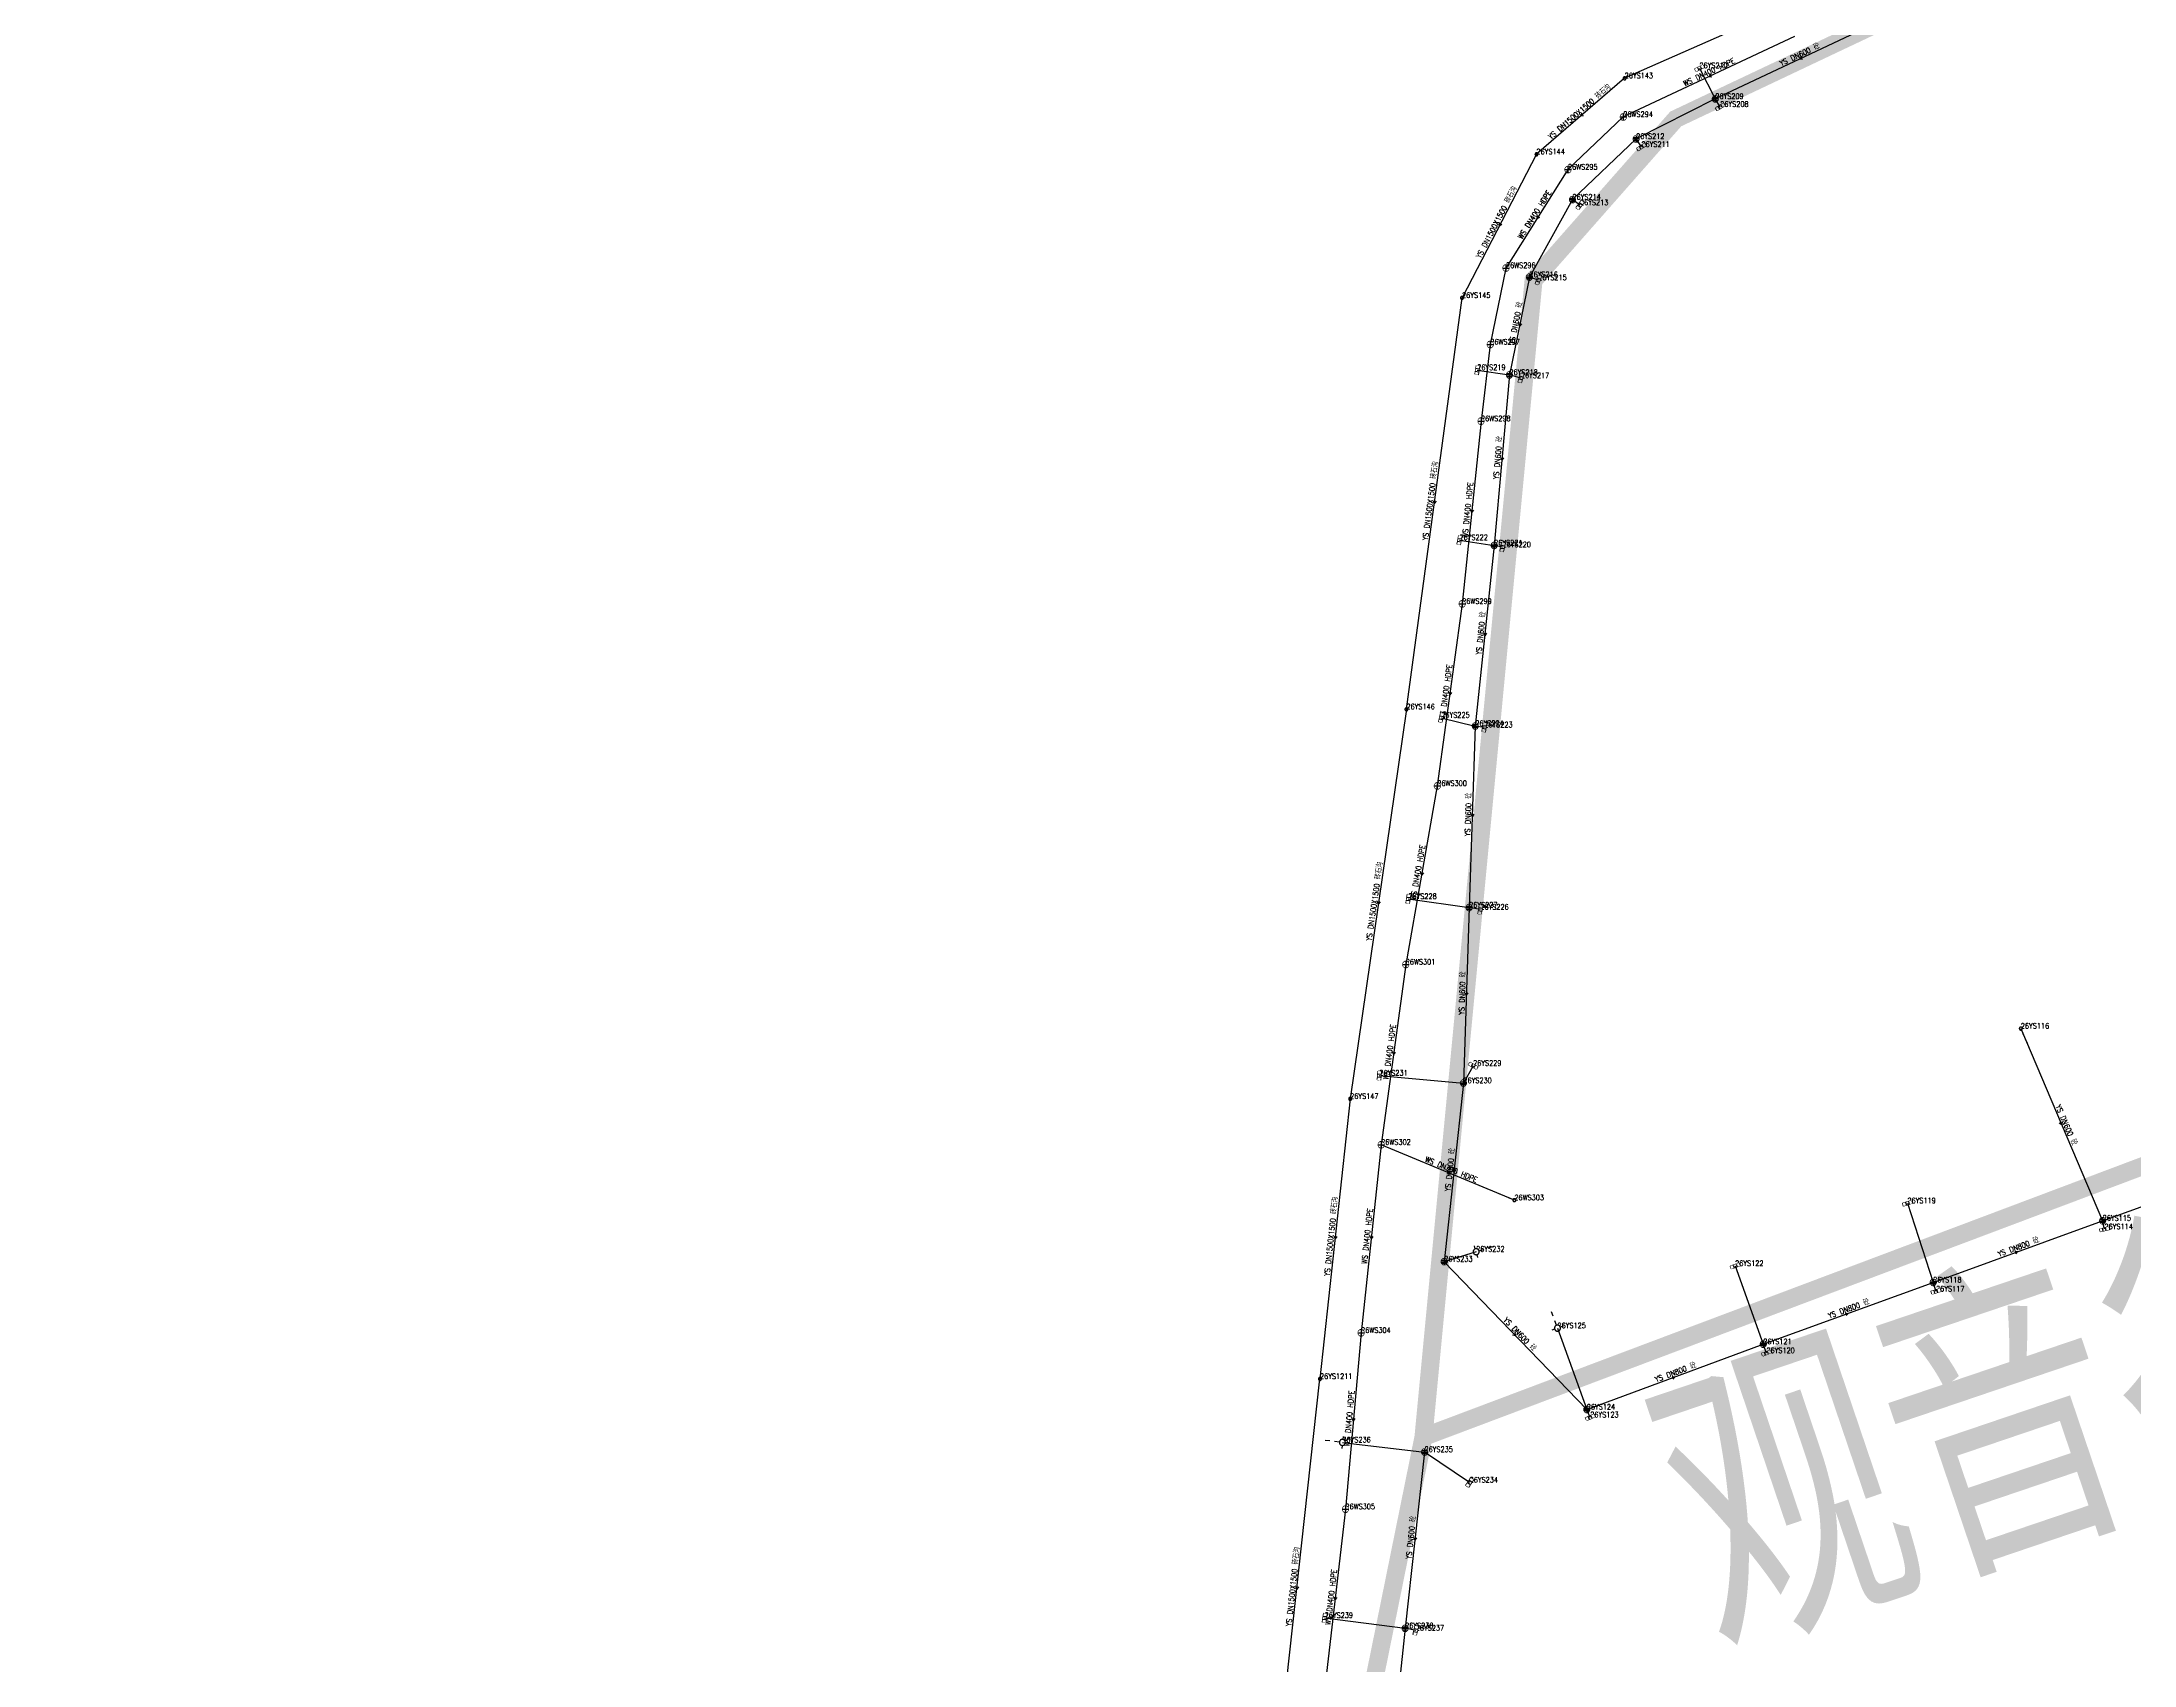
# Model space of a CAD drawing. Extents: x 78813 to 99477, y 2421021 to 2448125.
# Drawn here: x 87443.9 to 87793.1, y 2424000.8 to 2424271.6 of the extents above; entities that cross this region are included whole.
import ezdxf
from ezdxf.enums import TextEntityAlignment as Align

# ---------------------------------------------------------------- set-up
doc = ezdxf.new("R2010")
doc.units = 0
doc.set_wipeout_variables(frame=1)
doc.layers.get('0').update_dxf_attribs({"linetype": 'CONTINUOUS'})
for name, color, linetype in [('DX_WS', 16, 'CONTINUOUS'), ('DX_YS', 42, 'CONTINUOUS'), ('道路', 5, 'CONTINUOUS')]:
    doc.layers.add(name, color=color, linetype=linetype)
doc.layers.add('WSLINE', color=7, linetype='CONTINUOUS', true_color=0x7f0000)
doc.layers.add('YSLINE', color=7, linetype='CONTINUOUS', true_color=0xcc9900)
doc.layers.add('道路名称', color=7, linetype='CONTINUOUS', lineweight=0)
doc.styles.add('CcNameZT', font='txt.SHX', dxfattribs={"width": 0.8, "bigfont": 'HZTXT.SHX'})
doc.styles.add('PointNameZT', font='txt.SHX', dxfattribs={"width": 0.8, "bigfont": 'HZTXT.SHX'})
doc.styles.add('宋体0.7', font='', dxfattribs={"width": 0.7})
doc.styles.get('宋体0.7').set_extended_font_data('SimSun')

# ---------------------------------------------------------------- blocks, each defined once
blk = doc.blocks.new('GC546')
at = {"color": 0}
for p in [(0.866, 0.5), (0.866, -0.5)]:
    blk.add_line(p, (0, 0), dxfattribs=at)
blk = doc.blocks.new('PS污水井')
blk.add_lwpolyline([(1, 0), (1, 0.07), (0.99, 0.14), (0.98, 0.21), (0.96, 0.28), (0.94, 0.34), (0.91, 0.41), (0.88, 0.47), (0.85, 0.53), (0.81, 0.59), (0.77, 0.64), (0.72, 0.69), (0.67, 0.74), (0.62, 0.79), (0.56, 0.83), (0.5, 0.87), (0.44, 0.9), (0.37, 0.93), (0.31, 0.95), (0.24, 0.97), (0.17, 0.98), (0.1, 0.99), (0.03, 1), (-0.03, 1), (-0.1, 0.99), (-0.17, 0.98), (-0.24, 0.97), (-0.31, 0.95), (-0.37, 0.93), (-0.44, 0.9), (-0.5, 0.87), (-0.56, 0.83), (-0.62, 0.79), (-0.67, 0.74), (-0.72, 0.69), (-0.77, 0.64), (-0.81, 0.59), (-0.85, 0.53), (-0.88, 0.47), (-0.91, 0.41), (-0.94, 0.34), (-0.96, 0.28), (-0.98, 0.21), (-0.99, 0.14), (-1, 0.07), (-1, 0), (-1, -0.07), (-0.99, -0.14), (-0.98, -0.21), (-0.96, -0.28), (-0.94, -0.34), (-0.91, -0.41), (-0.88, -0.47), (-0.85, -0.53), (-0.81, -0.59), (-0.77, -0.64), (-0.72, -0.69), (-0.67, -0.74), (-0.62, -0.79), (-0.56, -0.83), (-0.5, -0.87), (-0.44, -0.9), (-0.37, -0.93), (-0.31, -0.95), (-0.24, -0.97), (-0.17, -0.98), (-0.1, -0.99), (-0.03, -1), (0.03, -1), (0.1, -0.99), (0.17, -0.98), (0.24, -0.97), (0.31, -0.95), (0.37, -0.93), (0.44, -0.9), (0.5, -0.87), (0.56, -0.83), (0.62, -0.79), (0.67, -0.74), (0.72, -0.69), (0.77, -0.64), (0.81, -0.59), (0.85, -0.53), (0.88, -0.47), (0.91, -0.41), (0.94, -0.34), (0.96, -0.28), (0.98, -0.21), (0.99, -0.14), (1, 0)], close=True)
blk.add_wipeout([(1, 0), (1, 0.07), (0.99, 0.14), (0.98, 0.21), (0.96, 0.28), (0.94, 0.34), (0.91, 0.41), (0.88, 0.47), (0.85, 0.53), (0.81, 0.59), (0.77, 0.64), (0.72, 0.69), (0.67, 0.74), (0.62, 0.79), (0.56, 0.83), (0.5, 0.87), (0.44, 0.9), (0.37, 0.93), (0.31, 0.95), (0.24, 0.97), (0.17, 0.98), (0.1, 0.99), (0.03, 1), (-0.03, 1), (-0.1, 0.99), (-0.17, 0.98), (-0.24, 0.97), (-0.31, 0.95), (-0.37, 0.93), (-0.44, 0.9), (-0.5, 0.87), (-0.56, 0.83), (-0.62, 0.79), (-0.67, 0.74), (-0.72, 0.69), (-0.77, 0.64), (-0.81, 0.59), (-0.85, 0.53), (-0.88, 0.47), (-0.91, 0.41), (-0.94, 0.34), (-0.96, 0.28), (-0.98, 0.21), (-0.99, 0.14), (-1, 0.07), (-1, 0), (-1, -0.07), (-0.99, -0.14), (-0.98, -0.21), (-0.96, -0.28), (-0.94, -0.34), (-0.91, -0.41), (-0.88, -0.47), (-0.85, -0.53), (-0.81, -0.59), (-0.77, -0.64), (-0.72, -0.69), (-0.67, -0.74), (-0.62, -0.79), (-0.56, -0.83), (-0.5, -0.87), (-0.44, -0.9), (-0.37, -0.93), (-0.31, -0.95), (-0.24, -0.97), (-0.17, -0.98), (-0.1, -0.99), (-0.03, -1), (0.03, -1), (0.1, -0.99), (0.17, -0.98), (0.24, -0.97), (0.31, -0.95), (0.37, -0.93), (0.44, -0.9), (0.5, -0.87), (0.56, -0.83), (0.62, -0.79), (0.67, -0.74), (0.72, -0.69), (0.77, -0.64), (0.81, -0.59), (0.85, -0.53), (0.88, -0.47), (0.91, -0.41), (0.94, -0.34), (0.96, -0.28), (0.98, -0.21), (0.99, -0.14)])
for p, q in [((-1, 0), (0, 0)), ((0, 1), (0, 0)), ((0, 0), (0, -1)), ((0, 0), (1, 0))]:
    blk.add_line(p, q)
blk = doc.blocks.new('PS非普查')
blk.add_lwpolyline([(3.7, 0), (5.3, 0)])
blk.add_wipeout([(0.5, 0), (0.5, 0.03), (0.5, 0.07), (0.49, 0.1), (0.48, 0.14), (0.47, 0.17), (0.46, 0.2), (0.44, 0.23), (0.42, 0.26), (0.4, 0.29), (0.38, 0.32), (0.36, 0.35), (0.33, 0.37), (0.31, 0.39), (0.28, 0.41), (0.25, 0.43), (0.22, 0.45), (0.19, 0.46), (0.15, 0.48), (0.12, 0.49), (0.09, 0.49), (0.05, 0.5), (0.02, 0.5), (-0.02, 0.5), (-0.05, 0.5), (-0.09, 0.49), (-0.12, 0.49), (-0.15, 0.48), (-0.19, 0.46), (-0.22, 0.45), (-0.25, 0.43), (-0.28, 0.41), (-0.31, 0.39), (-0.33, 0.37), (-0.36, 0.35), (-0.38, 0.32), (-0.4, 0.29), (-0.42, 0.26), (-0.44, 0.23), (-0.46, 0.2), (-0.47, 0.17), (-0.48, 0.14), (-0.49, 0.1), (-0.5, 0.07), (-0.5, 0.03), (-0.5, 0), (-0.5, -0.03), (-0.5, -0.07), (-0.49, -0.1), (-0.48, -0.14), (-0.47, -0.17), (-0.46, -0.2), (-0.44, -0.23), (-0.42, -0.26), (-0.4, -0.29), (-0.38, -0.32), (-0.36, -0.35), (-0.33, -0.37), (-0.31, -0.39), (-0.28, -0.41), (-0.25, -0.43), (-0.22, -0.45), (-0.19, -0.46), (-0.15, -0.48), (-0.12, -0.49), (-0.09, -0.49), (-0.05, -0.5), (-0.02, -0.5), (0.02, -0.5), (0.05, -0.5), (0.09, -0.49), (0.12, -0.49), (0.15, -0.48), (0.19, -0.46), (0.22, -0.45), (0.25, -0.43), (0.28, -0.41), (0.31, -0.39), (0.33, -0.37), (0.36, -0.35), (0.38, -0.32), (0.4, -0.29), (0.42, -0.26), (0.44, -0.23), (0.46, -0.2), (0.47, -0.17), (0.48, -0.14), (0.49, -0.1), (0.5, -0.07)])
blk.add_line((0.5, 0), (2.1, 0))
blk.add_lwpolyline([(0.5, 0), (0.5, 0.03), (0.5, 0.07), (0.49, 0.1), (0.48, 0.14), (0.47, 0.17), (0.46, 0.2), (0.44, 0.23), (0.42, 0.26), (0.4, 0.29), (0.38, 0.32), (0.36, 0.35), (0.33, 0.37), (0.31, 0.39), (0.28, 0.41), (0.25, 0.43), (0.22, 0.45), (0.19, 0.46), (0.15, 0.48), (0.12, 0.49), (0.09, 0.49), (0.05, 0.5), (0.02, 0.5), (-0.02, 0.5), (-0.05, 0.5), (-0.09, 0.49), (-0.12, 0.49), (-0.15, 0.48), (-0.19, 0.46), (-0.22, 0.45), (-0.25, 0.43), (-0.28, 0.41), (-0.31, 0.39), (-0.33, 0.37), (-0.36, 0.35), (-0.38, 0.32), (-0.4, 0.29), (-0.42, 0.26), (-0.44, 0.23), (-0.46, 0.2), (-0.47, 0.17), (-0.48, 0.14), (-0.49, 0.1), (-0.5, 0.07), (-0.5, 0.03), (-0.5, 0), (-0.5, -0.03), (-0.5, -0.07), (-0.49, -0.1), (-0.48, -0.14), (-0.47, -0.17), (-0.46, -0.2), (-0.44, -0.23), (-0.42, -0.26), (-0.4, -0.29), (-0.38, -0.32), (-0.36, -0.35), (-0.33, -0.37), (-0.31, -0.39), (-0.28, -0.41), (-0.25, -0.43), (-0.22, -0.45), (-0.19, -0.46), (-0.15, -0.48), (-0.12, -0.49), (-0.09, -0.49), (-0.05, -0.5), (-0.02, -0.5), (0.02, -0.5), (0.05, -0.5), (0.09, -0.49), (0.12, -0.49), (0.15, -0.48), (0.19, -0.46), (0.22, -0.45), (0.25, -0.43), (0.28, -0.41), (0.31, -0.39), (0.33, -0.37), (0.36, -0.35), (0.38, -0.32), (0.4, -0.29), (0.42, -0.26), (0.44, -0.23), (0.46, -0.2), (0.47, -0.17), (0.48, -0.14), (0.49, -0.1), (0.5, -0.07), (0.5, 0)], close=True)
blk = doc.blocks.new('PS雨水井')
blk.add_lwpolyline([(1, 0), (1, 0.07), (0.99, 0.14), (0.98, 0.21), (0.96, 0.28), (0.94, 0.34), (0.91, 0.41), (0.88, 0.47), (0.85, 0.53), (0.81, 0.59), (0.77, 0.64), (0.72, 0.69), (0.67, 0.74), (0.62, 0.79), (0.56, 0.83), (0.5, 0.87), (0.44, 0.9), (0.37, 0.93), (0.31, 0.95), (0.24, 0.97), (0.17, 0.98), (0.1, 0.99), (0.03, 1), (-0.03, 1), (-0.1, 0.99), (-0.17, 0.98), (-0.24, 0.97), (-0.31, 0.95), (-0.37, 0.93), (-0.44, 0.9), (-0.5, 0.87), (-0.56, 0.83), (-0.62, 0.79), (-0.67, 0.74), (-0.72, 0.69), (-0.77, 0.64), (-0.81, 0.59), (-0.85, 0.53), (-0.88, 0.47), (-0.91, 0.41), (-0.94, 0.34), (-0.96, 0.28), (-0.98, 0.21), (-0.99, 0.14), (-1, 0.07), (-1, 0), (-1, -0.07), (-0.99, -0.14), (-0.98, -0.21), (-0.96, -0.28), (-0.94, -0.34), (-0.91, -0.41), (-0.88, -0.47), (-0.85, -0.53), (-0.81, -0.59), (-0.77, -0.64), (-0.72, -0.69), (-0.67, -0.74), (-0.62, -0.79), (-0.56, -0.83), (-0.5, -0.87), (-0.44, -0.9), (-0.37, -0.93), (-0.31, -0.95), (-0.24, -0.97), (-0.17, -0.98), (-0.1, -0.99), (-0.03, -1), (0.03, -1), (0.1, -0.99), (0.17, -0.98), (0.24, -0.97), (0.31, -0.95), (0.37, -0.93), (0.44, -0.9), (0.5, -0.87), (0.56, -0.83), (0.62, -0.79), (0.67, -0.74), (0.72, -0.69), (0.77, -0.64), (0.81, -0.59), (0.85, -0.53), (0.88, -0.47), (0.91, -0.41), (0.94, -0.34), (0.96, -0.28), (0.98, -0.21), (0.99, -0.14), (1, 0)], close=True)
blk.add_wipeout([(1, 0), (1, 0.07), (0.99, 0.14), (0.98, 0.21), (0.96, 0.28), (0.94, 0.34), (0.91, 0.41), (0.88, 0.47), (0.85, 0.53), (0.81, 0.59), (0.77, 0.64), (0.72, 0.69), (0.67, 0.74), (0.62, 0.79), (0.56, 0.83), (0.5, 0.87), (0.44, 0.9), (0.37, 0.93), (0.31, 0.95), (0.24, 0.97), (0.17, 0.98), (0.1, 0.99), (0.03, 1), (-0.03, 1), (-0.1, 0.99), (-0.17, 0.98), (-0.24, 0.97), (-0.31, 0.95), (-0.37, 0.93), (-0.44, 0.9), (-0.5, 0.87), (-0.56, 0.83), (-0.62, 0.79), (-0.67, 0.74), (-0.72, 0.69), (-0.77, 0.64), (-0.81, 0.59), (-0.85, 0.53), (-0.88, 0.47), (-0.91, 0.41), (-0.94, 0.34), (-0.96, 0.28), (-0.98, 0.21), (-0.99, 0.14), (-1, 0.07), (-1, 0), (-1, -0.07), (-0.99, -0.14), (-0.98, -0.21), (-0.96, -0.28), (-0.94, -0.34), (-0.91, -0.41), (-0.88, -0.47), (-0.85, -0.53), (-0.81, -0.59), (-0.77, -0.64), (-0.72, -0.69), (-0.67, -0.74), (-0.62, -0.79), (-0.56, -0.83), (-0.5, -0.87), (-0.44, -0.9), (-0.37, -0.93), (-0.31, -0.95), (-0.24, -0.97), (-0.17, -0.98), (-0.1, -0.99), (-0.03, -1), (0.03, -1), (0.1, -0.99), (0.17, -0.98), (0.24, -0.97), (0.31, -0.95), (0.37, -0.93), (0.44, -0.9), (0.5, -0.87), (0.56, -0.83), (0.62, -0.79), (0.67, -0.74), (0.72, -0.69), (0.77, -0.64), (0.81, -0.59), (0.85, -0.53), (0.88, -0.47), (0.91, -0.41), (0.94, -0.34), (0.96, -0.28), (0.98, -0.21), (0.99, -0.14)])
for p, q in [((-1, 0), (0, 0)), ((-0.88, 0.48), (0, 0.47)), ((0, 1), (0, 0)), ((0, 0.47), (0.88, 0.47)), ((0, 0), (0, -1)), ((0, 0), (1, 0)), ((-0.88, -0.48), (0, -0.48)), ((0, -0.48), (0.88, -0.48))]:
    blk.add_line(p, q)
blk = doc.blocks.new('PS预留口')
blk.add_lwpolyline([(4.2, 0), (5.8, 0)])
blk.add_wipeout([(1, 0), (1, 0.07), (0.99, 0.14), (0.98, 0.21), (0.96, 0.28), (0.94, 0.34), (0.91, 0.41), (0.88, 0.47), (0.85, 0.53), (0.81, 0.59), (0.77, 0.64), (0.72, 0.69), (0.67, 0.74), (0.62, 0.79), (0.56, 0.83), (0.5, 0.87), (0.44, 0.9), (0.37, 0.93), (0.31, 0.95), (0.24, 0.97), (0.17, 0.98), (0.1, 0.99), (0.03, 1), (-0.03, 1), (-0.1, 0.99), (-0.17, 0.98), (-0.24, 0.97), (-0.31, 0.95), (-0.37, 0.93), (-0.44, 0.9), (-0.5, 0.87), (-0.56, 0.83), (-0.62, 0.79), (-0.67, 0.74), (-0.72, 0.69), (-0.77, 0.64), (-0.81, 0.59), (-0.85, 0.53), (-0.88, 0.47), (-0.91, 0.41), (-0.94, 0.34), (-0.96, 0.28), (-0.98, 0.21), (-0.99, 0.14), (-1, 0.07), (-1, 0), (-1, -0.07), (-0.99, -0.14), (-0.98, -0.21), (-0.96, -0.28), (-0.94, -0.34), (-0.91, -0.41), (-0.88, -0.47), (-0.85, -0.53), (-0.81, -0.59), (-0.77, -0.64), (-0.72, -0.69), (-0.67, -0.74), (-0.62, -0.79), (-0.56, -0.83), (-0.5, -0.87), (-0.44, -0.9), (-0.37, -0.93), (-0.31, -0.95), (-0.24, -0.97), (-0.17, -0.98), (-0.1, -0.99), (-0.03, -1), (0.03, -1), (0.1, -0.99), (0.17, -0.98), (0.24, -0.97), (0.31, -0.95), (0.37, -0.93), (0.44, -0.9), (0.5, -0.87), (0.56, -0.83), (0.62, -0.79), (0.67, -0.74), (0.72, -0.69), (0.77, -0.64), (0.81, -0.59), (0.85, -0.53), (0.88, -0.47), (0.91, -0.41), (0.94, -0.34), (0.96, -0.28), (0.98, -0.21), (0.99, -0.14)])
blk.add_line((1, 0), (2.6, 0))
blk.add_lwpolyline([(1, 0), (1, 0.07), (0.99, 0.14), (0.98, 0.21), (0.96, 0.28), (0.94, 0.34), (0.91, 0.41), (0.88, 0.47), (0.85, 0.53), (0.81, 0.59), (0.77, 0.64), (0.72, 0.69), (0.67, 0.74), (0.62, 0.79), (0.56, 0.83), (0.5, 0.87), (0.44, 0.9), (0.37, 0.93), (0.31, 0.95), (0.24, 0.97), (0.17, 0.98), (0.1, 0.99), (0.03, 1), (-0.03, 1), (-0.1, 0.99), (-0.17, 0.98), (-0.24, 0.97), (-0.31, 0.95), (-0.37, 0.93), (-0.44, 0.9), (-0.5, 0.87), (-0.56, 0.83), (-0.62, 0.79), (-0.67, 0.74), (-0.72, 0.69), (-0.77, 0.64), (-0.81, 0.59), (-0.85, 0.53), (-0.88, 0.47), (-0.91, 0.41), (-0.94, 0.34), (-0.96, 0.28), (-0.98, 0.21), (-0.99, 0.14), (-1, 0.07), (-1, 0), (-1, -0.07), (-0.99, -0.14), (-0.98, -0.21), (-0.96, -0.28), (-0.94, -0.34), (-0.91, -0.41), (-0.88, -0.47), (-0.85, -0.53), (-0.81, -0.59), (-0.77, -0.64), (-0.72, -0.69), (-0.67, -0.74), (-0.62, -0.79), (-0.56, -0.83), (-0.5, -0.87), (-0.44, -0.9), (-0.37, -0.93), (-0.31, -0.95), (-0.24, -0.97), (-0.17, -0.98), (-0.1, -0.99), (-0.03, -1), (0.03, -1), (0.1, -0.99), (0.17, -0.98), (0.24, -0.97), (0.31, -0.95), (0.37, -0.93), (0.44, -0.9), (0.5, -0.87), (0.56, -0.83), (0.62, -0.79), (0.67, -0.74), (0.72, -0.69), (0.77, -0.64), (0.81, -0.59), (0.85, -0.53), (0.88, -0.47), (0.91, -0.41), (0.94, -0.34), (0.96, -0.28), (0.98, -0.21), (0.99, -0.14), (1, 0)], close=True)
for points in [[(0, 1), (0, 2)], [(0, -2), (0, -1)]]:
    blk.add_lwpolyline(points)
blk = doc.blocks.new('PS雨篦')
blk.add_lwpolyline([(-1.5, 0.5), (0, 0.5), (1.5, 0.5), (1.5, -0.5), (0, -0.5), (-1.5, -0.5)], close=True)
blk.add_wipeout([(-1.5, 0.5), (0, 0.5), (1.5, 0.5), (1.5, -0.5), (0, -0.5), (-1.5, -0.5)])
for p, q in [((-0.51, -0.5), (-0.51, 0.5)), ((0.49, -0.5), (0.49, 0.5))]:
    blk.add_line(p, q)
blk = doc.blocks.new('PS管线点')
blk.add_wipeout([(0.5, 0), (0.5, 0.03), (0.5, 0.07), (0.49, 0.1), (0.48, 0.14), (0.47, 0.17), (0.46, 0.2), (0.44, 0.23), (0.42, 0.26), (0.4, 0.29), (0.38, 0.32), (0.36, 0.35), (0.33, 0.37), (0.31, 0.39), (0.28, 0.41), (0.25, 0.43), (0.22, 0.45), (0.19, 0.46), (0.15, 0.48), (0.12, 0.49), (0.09, 0.49), (0.05, 0.5), (0.02, 0.5), (-0.02, 0.5), (-0.05, 0.5), (-0.09, 0.49), (-0.12, 0.49), (-0.15, 0.48), (-0.19, 0.46), (-0.22, 0.45), (-0.25, 0.43), (-0.28, 0.41), (-0.31, 0.39), (-0.33, 0.37), (-0.36, 0.35), (-0.38, 0.32), (-0.4, 0.29), (-0.42, 0.26), (-0.44, 0.23), (-0.46, 0.2), (-0.47, 0.17), (-0.48, 0.14), (-0.49, 0.1), (-0.5, 0.07), (-0.5, 0.03), (-0.5, 0), (-0.5, -0.03), (-0.5, -0.07), (-0.49, -0.1), (-0.48, -0.14), (-0.47, -0.17), (-0.46, -0.2), (-0.44, -0.23), (-0.42, -0.26), (-0.4, -0.29), (-0.38, -0.32), (-0.36, -0.35), (-0.33, -0.37), (-0.31, -0.39), (-0.28, -0.41), (-0.25, -0.43), (-0.22, -0.45), (-0.19, -0.46), (-0.15, -0.48), (-0.12, -0.49), (-0.09, -0.49), (-0.05, -0.5), (-0.02, -0.5), (0.02, -0.5), (0.05, -0.5), (0.09, -0.49), (0.12, -0.49), (0.15, -0.48), (0.19, -0.46), (0.22, -0.45), (0.25, -0.43), (0.28, -0.41), (0.31, -0.39), (0.33, -0.37), (0.36, -0.35), (0.38, -0.32), (0.4, -0.29), (0.42, -0.26), (0.44, -0.23), (0.46, -0.2), (0.47, -0.17), (0.48, -0.14), (0.49, -0.1), (0.5, -0.07)])
blk.add_lwpolyline([(0.5, 0), (0.5, 0.03), (0.5, 0.07), (0.49, 0.1), (0.48, 0.14), (0.47, 0.17), (0.46, 0.2), (0.44, 0.23), (0.42, 0.26), (0.4, 0.29), (0.38, 0.32), (0.36, 0.35), (0.33, 0.37), (0.31, 0.39), (0.28, 0.41), (0.25, 0.43), (0.22, 0.45), (0.19, 0.46), (0.15, 0.48), (0.12, 0.49), (0.09, 0.49), (0.05, 0.5), (0.02, 0.5), (-0.02, 0.5), (-0.05, 0.5), (-0.09, 0.49), (-0.12, 0.49), (-0.15, 0.48), (-0.19, 0.46), (-0.22, 0.45), (-0.25, 0.43), (-0.28, 0.41), (-0.31, 0.39), (-0.33, 0.37), (-0.36, 0.35), (-0.38, 0.32), (-0.4, 0.29), (-0.42, 0.26), (-0.44, 0.23), (-0.46, 0.2), (-0.47, 0.17), (-0.48, 0.14), (-0.49, 0.1), (-0.5, 0.07), (-0.5, 0.03), (-0.5, 0), (-0.5, -0.03), (-0.5, -0.07), (-0.49, -0.1), (-0.48, -0.14), (-0.47, -0.17), (-0.46, -0.2), (-0.44, -0.23), (-0.42, -0.26), (-0.4, -0.29), (-0.38, -0.32), (-0.36, -0.35), (-0.33, -0.37), (-0.31, -0.39), (-0.28, -0.41), (-0.25, -0.43), (-0.22, -0.45), (-0.19, -0.46), (-0.15, -0.48), (-0.12, -0.49), (-0.09, -0.49), (-0.05, -0.5), (-0.02, -0.5), (0.02, -0.5), (0.05, -0.5), (0.09, -0.49), (0.12, -0.49), (0.15, -0.48), (0.19, -0.46), (0.22, -0.45), (0.25, -0.43), (0.28, -0.41), (0.31, -0.39), (0.33, -0.37), (0.36, -0.35), (0.38, -0.32), (0.4, -0.29), (0.42, -0.26), (0.44, -0.23), (0.46, -0.2), (0.47, -0.17), (0.48, -0.14), (0.49, -0.1), (0.5, -0.07), (0.5, 0)], close=True)

msp = doc.modelspace()

# ---------------------------------------------------------------- block references
at = {"layer": 'DX_WS', "yscale": 0.5, "zscale": 0.5}
for p, xscale, rotation in [((87722.11, 2424265.78, 5.99), 0.5000000000309636, 25.15755970368305), ((87693.42, 2424242.08, 5.92), 0.5000000001675537, 57.7996392108406), ((87682.51, 2424193.09, 5.76), 0.4999999999052141, 84.11861399951357), ((87678.86, 2424162.66, 5.69), 0.4999999999478824, 82.2183325650944), ((87674.15, 2424132.59, 5.65), 0.5000000001924235, 79.97556031319631), ((87669.47, 2424102.66, 5.58), 0.5000000000382246, 82.22947814054051), ((87678.53, 2424083, 6.63), 0.4999999999240615, 337.4345035398561), ((87665.74, 2424071.94, 5.49), 0.5000000000439797, 83.90191154405407), ((87662.76, 2424041.54, 5.33), 0.500000000013458, 84.93623639223581), ((87659.71, 2424011.72, 5.13), 0.5000000000028372, 83.38214708139313)]:
    msp.add_blockref('GC546', p, dxfattribs=dict(at, xscale=xscale, rotation=rotation))
at = {"layer": 'DX_YS', "yscale": 0.5, "zscale": 0.5}
for p, xscale, rotation in [((87737.24, 2424268.7, 6.1), 0.4999999999677403, 25.21348091090887), ((87700.7, 2424259.18, 7.64), 0.5000000001210829, 40.74819264409694), ((87687.13, 2424240.87, 7.56), 0.5000000001595206, 62.57230892886491), ((87690.49, 2424224.19, 5.94), 0.4999999998401976, 78.45541035240782), ((87687.55, 2424201.81, 5.91), 0.5000000001079797, 84.89151642436778), ((87676.28, 2424194.58, 7.3), 0.5000000000174788, 82.3025968866996), ((87684.71, 2424172.53, 5.85), 0.4999999999186068, 84.03584988794543), ((87682.62, 2424142.33, 5.77), 0.500000000027188, 88.04336949747791), ((87666.94, 2424127.77, 6.91), 0.5000000000069732, 81.77486962333847), ((87681.63, 2424112.55, 4.79), 0.500000000123438, 88.148414799365), ((87780.97, 2424090.98, 3.63), 0.4999999999277095, 113.0642761130622), ((87679.55, 2424083.02, 4.61), 0.500000000113976, 83.84225944337858), ((87659.73, 2424071.92, 6.61), 0.4999999999387633, 83.85171417101448), ((87773.66, 2424069.8, 3.91), 0.5000000000453538, 200.005235557962), ((87745.35, 2424059.5, 4.49), 0.4999999999608438, 199.9764528689537), ((87689.83, 2424055.79, 5.34), 0.4999999999546733, 133.9514107839976), ((87716.45, 2424048.9, 5.05), 0.5000000000616752, 200.3119850136813), ((87673.04, 2424021.66, 6), 0.499999999822876, 83.70600934115896), ((87653.35, 2424013.48, 6.4), 0.5000000001403342, 83.71725628437596)]:
    msp.add_blockref('GC546', p, dxfattribs=dict(at, xscale=xscale, rotation=rotation))

# ---------------------------------------------------------------- texts
at = {"layer": 'DX_WS', "style": 'CcNameZT', "width": 0.8}
for s, rotation, p in [(' WS DN400 HDPE', 25.1576, (87722, 2424266.01, 5.94)), (' WS DN400 HDPE', 57.7996, (87693.21, 2424242.22, 5.94)), (' WS DN400 HDPE', 84.1186, (87682.26, 2424193.11, 5.82)), (' WS DN400 HDPE', 82.2183, (87678.61, 2424162.7, 5.7)), (' WS DN400 HDPE', 79.9756, (87673.91, 2424132.63, 5.68)), (' WS DN400 HDPE', 82.2295, (87669.22, 2424102.69, 5.63)), (' WS DN300 HDPE', 337.4345, (87678.63, 2424083.23, 6.6)), (' WS DN400 HDPE', 83.9019, (87665.49, 2424071.96, 5.54)), (' WS DN400 HDPE', 84.9362, (87662.51, 2424041.57, 5.48)), (' WS DN400 HDPE', 83.3821, (87659.46, 2424011.75, 5.18))]:
    msp.add_text(s, height=0.9, rotation=rotation, dxfattribs=at).set_placement(p, align=Align.CENTER)
at = {"layer": 'DX_WS', "style": 'PointNameZT', "width": 0.8}
for s, p in [('26WS294', (87707.82, 2424259.07, 6.04)), ('26WS295', (87698.59, 2424250.29, 5.94)), ('26WS296', (87688.25, 2424233.87, 5.89)), ('26WS297', (87685.63, 2424221.12, 5.81)), ('26WS298', (87684.08, 2424208.33, 5.82)), ('26WS299', (87680.94, 2424177.85, 5.7)), ('26WS300', (87676.79, 2424147.48, 5.68)), ('26WS301', (87671.52, 2424117.69, 5.63)), ('26WS302', (87667.42, 2424087.62, 5.54)), ('26WS303', (87689.65, 2424078.38, 6.6)), ('26WS304', (87664.07, 2424056.25, 5.48)), ('26WS305', (87661.46, 2424026.83, 5.18))]:
    msp.add_text(s, height=0.9, dxfattribs=at).set_placement(p)
at = {"layer": 'DX_YS', "style": 'CcNameZT', "width": 0.8}
for s, rotation, p in [(' YS DN600 砼', 25.2135, (87737.13, 2424268.93, 6.1)), (' YS DN1500X1500 砖石沟', 40.7482, (87700.53, 2424259.37, 7.6)), (' YS DN1500X1500 砖石沟', 62.5723, (87686.91, 2424240.99, 7.67)), (' YS DN600 砼', 78.4554, (87690.25, 2424224.25, 5.91)), (' YS DN600 砼', 84.8915, (87687.3, 2424201.84, 5.96)), (' YS DN1500X1500 砖石沟', 82.3026, (87676.03, 2424194.61, 7.46)), (' YS DN600 砼', 84.0358, (87684.46, 2424172.56, 5.86)), (' YS DN600 砼', 88.0434, (87682.37, 2424142.33, 5.83)), (' YS DN1500X1500 砖石沟', 81.7749, (87666.7, 2424127.8, 7.14)), (' YS DN600 砼', 88.1484, (87681.38, 2424112.55, 5.71)), (' YS DN600 砼', 293.0643, (87781.2, 2424091.07, 3.65)), (' YS DN600 砼', 83.8423, (87679.3, 2424083.05, 3.88)), (' YS DN1500X1500 砖石沟', 83.8517, (87659.48, 2424071.95, 6.69)), (' YS DN800 砼', 20.0052, (87773.58, 2424070.04, 4.24)), (' YS DN800 砼', 19.9765, (87745.27, 2424059.74, 4.74)), (' YS DN600 砼', 313.9514, (87690.01, 2424055.96, 5.35)), (' YS DN800 砼', 20.312, (87716.37, 2424049.14, 5.36)), (' YS DN600 砼', 83.706, (87672.79, 2424021.69, 6.07)), (' YS DN1500X1500 砖石沟', 83.7173, (87653.1, 2424013.5, 6.53))]:
    msp.add_text(s, height=0.9, rotation=rotation, dxfattribs=at).set_placement(p, align=Align.CENTER)
at = {"layer": 'DX_YS', "style": 'PointNameZT', "width": 0.8}
for s, p in [('26YS210', (87720.53, 2424267.22, 7.84)), ('26YS143', (87708.05, 2424265.52, 7.6)), ('26YS209', (87723.17, 2424262.08, 6.1)), ('26YS208', (87724, 2424260.77, 7.73)), ('26YS144', (87693.34, 2424252.84, 7.67)), ('26YS212', (87709.96, 2424255.4, 6.04)), ('26YS211', (87710.85, 2424254.07, 7.77)), ('26YS214', (87699.34, 2424245.28, 5.99)), ('26YS213', (87700.59, 2424244.37, 7.76)), ('26YS216', (87692.16, 2424232.36, 5.91)), ('26YS215', (87693.65, 2424231.85, 7.66)), ('26YS145', (87680.92, 2424228.9, 7.46)), ('26YS219', (87683.45, 2424216.86, 7.74)), ('26YS218', (87688.82, 2424216.03, 5.96)), ('26YS217', (87690.74, 2424215.51, 7.65)), ('26YS222', (87680.49, 2424188.49, 7.63)), ('26YS221', (87686.28, 2424187.6, 5.86)), ('26YS220', (87687.68, 2424187.31, 7.58)), ('26YS146', (87671.64, 2424160.26, 7.14)), ('26YS225', (87677.45, 2424158.86, 7.55)), ('26YS224', (87683.13, 2424157.47, 5.83)), ('26YS223', (87684.62, 2424157.25, 7.43)), ('26YS228', (87671.95, 2424128.63, 7.43)), ('26YS227', (87682.1, 2424127.18, 5.71)), ('26YS226', (87683.96, 2424126.85, 7.49)), ('26YS116', (87774.15, 2424107, 3.65)), ('26YS231', (87667.11, 2424099.15, 7.5)), ('26YS229', (87682.76, 2424100.8, 7.01)), ('26YS230', (87681.15, 2424097.91, 3.88)), ('26YS147', (87662.25, 2424095.28, 6.69)), ('26YS119', (87755.23, 2424077.86, 5.76)), ('26YS115', (87787.8, 2424074.95, 3.59)), ('26YS114', (87788.11, 2424073.53, 4.9)), ('26YS233', (87677.94, 2424068.12, 5.35)), ('26YS232', (87683.27, 2424069.78, 6.78)), ('26YS122', (87726.48, 2424067.4, 5.96)), ('26YS118', (87759.53, 2424064.66, 4.24)), ('26YS117', (87760, 2424063.16, 5.46)), ('26YS125', (87696.84, 2424057.03, 6.32)), ('26YS121', (87731.18, 2424054.35, 4.74)), ('26YS120', (87731.71, 2424052.87, 5.81)), ('26YS1211', (87657.21, 2424048.56, 6.53)), ('26YS124', (87701.73, 2424043.45, 5.36)), ('26YS123', (87702.31, 2424042.15, 6.46)), ('26YS236', (87660.95, 2424037.97, 6.39)), ('26YS235', (87674.66, 2424036.36, 6.07)), ('26YS234', (87682.18, 2424031.28, 6.3)), ('26YS239', (87657.99, 2424008.69, 7.09)), ('26YS238', (87671.42, 2424006.96, 6.12)), ('26YS237', (87673.19, 2424006.58, 6.77))]:
    msp.add_text(s, height=0.9, dxfattribs=at).set_placement(p)

# ---------------------------------------------------------------- next in the draw order: block references
at = {"layer": 'DX_WS', "xscale": 0.5, "yscale": 0.5, "zscale": 0.5}
for p in [(87707.82, 2424259.07, 6.04), (87698.59, 2424250.29, 5.94), (87688.25, 2424233.87, 5.89), (87685.63, 2424221.12, 5.81), (87684.08, 2424208.33, 5.82), (87680.94, 2424177.85, 5.7), (87676.79, 2424147.48, 5.68), (87671.52, 2424117.69, 5.63), (87667.42, 2424087.62, 5.54), (87664.07, 2424056.25, 5.48), (87661.46, 2424026.83, 5.18)]:
    msp.add_blockref('PS污水井', p, dxfattribs=at)
at = {"layer": 'DX_WS', "xscale": 0.4999999999240615, "yscale": 0.5, "zscale": 0.5, "rotation": 157.4345035398562}
msp.add_blockref('PS非普查', (87689.65, 2424078.38, 6.6), dxfattribs=at)
at = {"layer": 'DX_YS', "yscale": 0.5, "zscale": 0.5}
for name, p, xscale, rotation in [('PS雨篦', (87720.53, 2424267.22, 7.84), 0.5000000000662087, 207.1811111010326), ('PS雨篦', (87683.45, 2424216.86, 7.74), 0.4999999998899783, 261.1977541810402), ('PS雨篦', (87680.49, 2424188.49, 7.63), 0.5000000001274769, 261.2530942628479), ('PS雨篦', (87677.45, 2424158.86, 7.55), 0.5000000000316337, 256.3340907834115), ('PS雨篦', (87671.95, 2424128.63, 7.43), 0.5000000001757767, 261.875429730499), ('PS非普查', (87774.15, 2424107, 3.65), 0.4999999999277095, 293.0642761130622), ('PS雨篦', (87667.11, 2424099.15, 7.5), 0.4999999998005222, 264.9730321801821), ('PS雨篦', (87682.76, 2424100.8, 7.01), 0.4999999999507215, 150.8880765476235), ('PS雨篦', (87755.23, 2424077.86, 5.76), 0.5000000000201258, 198.0407659336281), ('PS预留口', (87683.27, 2424069.78, 6.78), 0.4999999999992872, 17.24315026732839), ('PS雨篦', (87726.48, 2424067.4, 5.96), 0.4999999999593557, 199.8108494041198), ('PS预留口', (87696.84, 2424057.03, 6.32), 0.4999999998737413, 109.7734738651912), ('PS预留口', (87660.95, 2424037.97, 6.39), 0.5000000000167033, 173.3032552512691), ('PS雨篦', (87682.18, 2424031.28, 6.3), 0.4999999999270159, 55.96155433234046), ('PS雨篦', (87657.99, 2424008.69, 7.09), 0.4999999999005143, 262.6545255058759)]:
    msp.add_blockref(name, p, dxfattribs=dict(at, xscale=xscale, rotation=rotation))
at = {"layer": 'DX_YS', "xscale": 0.5, "yscale": 0.5, "zscale": 0.5}
for name, p in [('PS管线点', (87708.05, 2424265.52, 7.6)), ('PS雨水井', (87723.17, 2424262.08, 6.1)), ('PS雨水井', (87709.96, 2424255.4, 6.04)), ('PS管线点', (87693.34, 2424252.84, 7.67)), ('PS雨水井', (87699.34, 2424245.28, 5.99)), ('PS雨水井', (87692.16, 2424232.36, 5.91)), ('PS管线点', (87680.92, 2424228.9, 7.46)), ('PS雨水井', (87688.82, 2424216.03, 5.96)), ('PS雨水井', (87686.28, 2424187.6, 5.86)), ('PS管线点', (87671.64, 2424160.26, 7.14)), ('PS雨水井', (87683.13, 2424157.47, 5.83)), ('PS雨水井', (87682.1, 2424127.18, 5.71)), ('PS雨水井', (87681.15, 2424097.91, 3.88)), ('PS管线点', (87662.25, 2424095.28, 6.69)), ('PS雨水井', (87787.8, 2424074.95, 3.59)), ('PS雨水井', (87677.94, 2424068.12, 5.35)), ('PS雨水井', (87759.53, 2424064.66, 4.24)), ('PS雨水井', (87731.18, 2424054.35, 4.74)), ('PS管线点', (87657.21, 2424048.56, 6.53)), ('PS雨水井', (87701.73, 2424043.45, 5.36)), ('PS雨水井', (87674.66, 2424036.36, 6.07)), ('PS雨水井', (87671.42, 2424006.96, 6.12))]:
    msp.add_blockref(name, p, dxfattribs=at)

# ---------------------------------------------------------------- next in the draw order: linework, layer by layer
at = {"layer": 'WSLINE'}
for p, q in [((87707.82, 2424259.07, 6.04), (87698.59, 2424250.29, 5.94)), ((87688.25, 2424233.87, 5.89), (87685.63, 2424221.12, 5.81)), ((87685.63, 2424221.12, 5.81), (87684.08, 2424208.33, 5.82)), ((87684.08, 2424208.33, 5.82), (87680.94, 2424177.85, 5.7)), ((87680.94, 2424177.85, 5.7), (87676.79, 2424147.48, 5.68)), ((87676.79, 2424147.48, 5.68), (87671.52, 2424117.69, 5.63)), ((87671.52, 2424117.69, 5.63), (87667.42, 2424087.62, 5.54)), ((87667.42, 2424087.62, 5.54), (87664.07, 2424056.25, 5.45)), ((87689.65, 2424078.38, 6.6), (87667.42, 2424087.62, 6.66)), ((87664.07, 2424056.25, 5.48), (87661.46, 2424026.83, 5.18)), ((87661.46, 2424026.83, 5.18), (87657.95, 2423996.61, 5.09))]:
    msp.add_line(p, q, dxfattribs=at)
at = {"layer": 'YSLINE'}
for p, q in [((87772.87, 2424294.17, 7.47), (87708.05, 2424265.52, 7.6)), ((87708.05, 2424265.52, 7.6), (87693.34, 2424252.84, 7.67)), ((87671.64, 2424160.26, 7.14), (87680.92, 2424228.9, 7.46)), ((87671.64, 2424160.26, 7.14), (87662.25, 2424095.28, 6.69)), ((87682.76, 2424100.8, 7.01), (87681.15, 2424097.91, 5.26)), ((87667.11, 2424099.15, 7.5), (87681.15, 2424097.91, 5.19)), ((87681.15, 2424097.91, 3.88), (87677.94, 2424068.12, 5.35)), ((87662.25, 2424095.28, 6.69), (87657.21, 2424048.56, 6.53)), ((87683.27, 2424069.78, 6.78), (87677.94, 2424068.12, 6.88)), ((87649.49, 2423978.39, 6.27), (87657.21, 2424048.56, 6.53)), ((87660.95, 2424037.97, 6.39), (87674.66, 2424036.36, 6.41)), ((87682.18, 2424031.28, 6.3), (87674.66, 2424036.36, 6.3))]:
    msp.add_line(p, q, dxfattribs=at)

# ---------------------------------------------------------------- next in the draw order: block references
at = {"layer": 'DX_YS', "yscale": 0.5, "zscale": 0.5}
for p, xscale, rotation in [((87724, 2424260.77, 7.73), 0.5000000000520995, 32.34640216829773), ((87710.85, 2424254.07, 7.77), 0.5000000000710317, 33.67026940911482), ((87700.59, 2424244.37, 7.76), 0.5000000000174516, 54.29424931850188), ((87693.65, 2424231.85, 7.66), 0.4999999998320775, 71.19644648953177), ((87690.74, 2424215.51, 7.65), 0.5000000002115381, 74.8081915315755), ((87687.68, 2424187.31, 7.58), 0.4999999999443304, 78.65072143991075), ((87684.62, 2424157.25, 7.43), 0.5000000000702869, 81.50880589417444), ((87683.96, 2424126.85, 7.49), 0.4999999999336883, 79.93594751499089), ((87788.11, 2424073.53, 4.9), 0.4999999999611148, 12.47306000127931), ((87760, 2424063.16, 5.46), 0.5000000000554359, 17.55674427923389), ((87731.71, 2424052.87, 5.81), 0.4999999999329497, 19.83044274050327), ((87702.31, 2424042.15, 6.46), 0.5000000000753587, 24.198507205958), ((87673.19, 2424006.58, 6.77), 0.5000000000951268, 77.83699962888329)]:
    msp.add_blockref('PS雨篦', p, dxfattribs=dict(at, xscale=xscale, rotation=rotation))

# ---------------------------------------------------------------- next in the draw order: linework, layer by layer
at = {"layer": 'WSLINE'}
for p, q in [((87736.39, 2424272.49, 5.94), (87707.82, 2424259.07, 6.04)), ((87698.59, 2424250.29, 5.94), (87688.25, 2424233.87, 5.89))]:
    msp.add_line(p, q, dxfattribs=at)
at = {"layer": 'YSLINE'}
for p, q in [((87751.3, 2424275.33, 6.1), (87723.17, 2424262.08, 6.1)), ((87720.53, 2424267.22, 7.84), (87723.17, 2424262.08, 7.7)), ((87723.17, 2424262.08, 6.1), (87709.96, 2424255.4, 6.04)), ((87724, 2424260.77, 7.73), (87723.17, 2424262.08, 7.65)), ((87709.96, 2424255.4, 6.04), (87699.34, 2424245.28, 5.99)), ((87710.85, 2424254.07, 7.77), (87709.96, 2424255.4, 7.67)), ((87693.34, 2424252.84, 7.67), (87680.92, 2424228.9, 7.46)), ((87699.34, 2424245.28, 5.99), (87692.16, 2424232.36, 5.91)), ((87700.59, 2424244.37, 7.76), (87699.34, 2424245.28, 7.69)), ((87692.16, 2424232.36, 5.91), (87688.82, 2424216.03, 5.96)), ((87693.65, 2424231.85, 7.66), (87692.16, 2424232.36, 7.57)), ((87683.45, 2424216.86, 7.74), (87688.82, 2424216.03, 7.54)), ((87688.82, 2424216.03, 5.96), (87686.28, 2424187.6, 5.86)), ((87690.74, 2424215.51, 7.65), (87688.82, 2424216.03, 7.54)), ((87680.49, 2424188.49, 7.63), (87686.28, 2424187.6, 7.31)), ((87686.28, 2424187.6, 5.86), (87683.13, 2424157.47, 5.83)), ((87687.68, 2424187.31, 7.58), (87686.28, 2424187.6, 7.48)), ((87677.45, 2424158.86, 7.55), (87683.13, 2424157.47, 7.18)), ((87683.13, 2424157.47, 5.83), (87682.1, 2424127.18, 5.71)), ((87684.62, 2424157.25, 7.43), (87683.13, 2424157.47, 7.38)), ((87671.95, 2424128.63, 7.43), (87682.1, 2424127.18, 7.05)), ((87682.1, 2424127.18, 5.71), (87681.15, 2424097.91, 3.88)), ((87683.96, 2424126.85, 7.49), (87682.1, 2424127.18, 7.38)), ((87774.15, 2424107, 3.65), (87787.8, 2424074.95, 3.61)), ((87787.8, 2424074.95, 3.59), (87816.2, 2424085.29, 3.44)), ((87755.23, 2424077.86, 5.76), (87759.53, 2424064.66, 5.36)), ((87759.53, 2424064.66, 4.24), (87787.8, 2424074.95, 3.59)), ((87788.11, 2424073.53, 4.9), (87787.8, 2424074.95, 4.77)), ((87677.94, 2424068.12, 5.35), (87701.73, 2424043.45, 5.33)), ((87726.48, 2424067.4, 5.96), (87731.18, 2424054.35, 5.76)), ((87731.18, 2424054.35, 4.74), (87759.53, 2424064.66, 4.24)), ((87760, 2424063.16, 5.46), (87759.53, 2424064.66, 5.29)), ((87696.84, 2424057.03, 6.32), (87701.73, 2424043.45, 6.23)), ((87701.73, 2424043.45, 5.36), (87731.18, 2424054.35, 4.74)), ((87731.71, 2424052.87, 5.81), (87731.18, 2424054.35, 5.79)), ((87702.31, 2424042.15, 6.46), (87701.73, 2424043.45, 6.58)), ((87674.66, 2424036.36, 6.07), (87671.42, 2424006.96, 5.92)), ((87657.99, 2424008.69, 7.09), (87671.42, 2424006.96, 6.56)), ((87671.42, 2424006.96, 6.12), (87668.44, 2423978.73, 5.92)), ((87673.19, 2424006.58, 6.77), (87671.42, 2424006.96, 6.53))]:
    msp.add_line(p, q, dxfattribs=at)
at = {"layer": '道路', "const_width": 3, "flags": 128}
for points in [[(88067.78, 2424482.06), (88021.47, 2424488.72), (87989.38, 2424484.55), (87905.29, 2424446.27), (87876.75, 2424428.44), (87869.62, 2424403.17), (87885.16, 2424366.38), (87882.1, 2424343.77), (87863.58, 2424328.34), (87716.57, 2424258.74), (87692.85, 2424231.83), (87674.48, 2424038.87)], [(87377.74, 2423773.75), (87450.86, 2423773.75), (87485.91, 2423773.75), (87549.63, 2423797.79), (87600.95, 2423844.26), (87653.12, 2423933.58), (87674.48, 2424038.87), (87870.85, 2424112.81), (87931.18, 2424120.87), (88014.52, 2424110.35)]]:
    msp.add_lwpolyline(points, dxfattribs=at)

# ---------------------------------------------------------------- next in the draw order: texts
at = {"layer": '道路名称', "style": '宋体0.7', "width": 0.7}
msp.add_text('观音谷南路', height=40, rotation=18.728, dxfattribs=at).set_placement((87722.88, 2424005.03))

doc.saveas('drawing.dxf')
